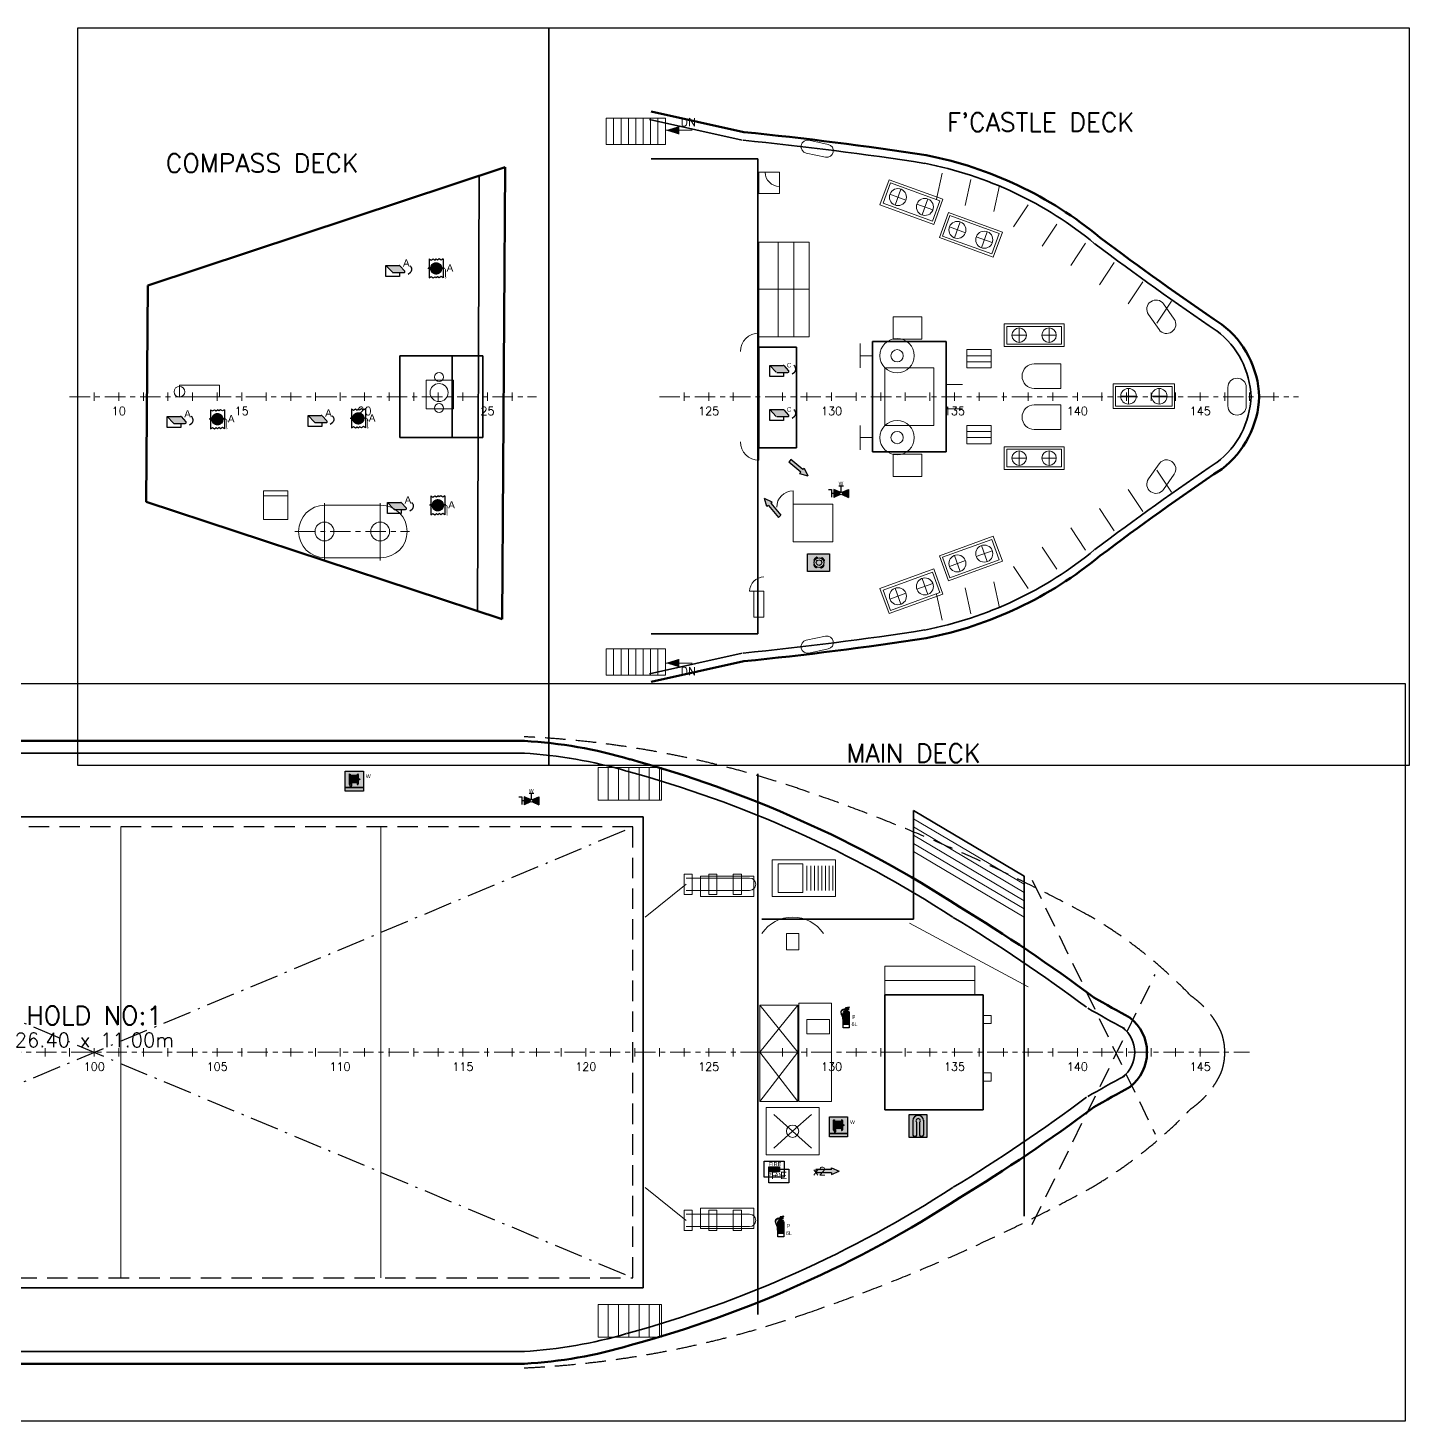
# Model space of a CAD drawing. Header units: millimetres. Extents: x -5000 to 92500, y -73000 to 27580.
# Drawn here: x 58380 to 92100, y -36000 to -2000 of the extents above; entities that cross this region are included whole.
import ezdxf
from ezdxf.enums import TextEntityAlignment as Align

# ---------------------------------------------------------------- set-up
doc = ezdxf.new("R2010")
doc.units = ezdxf.units.MM
for name, pattern in [('CENTER_S', [860, 500, -120, 120, -120]), ('DASHDOT_S', [1150, 700, -200, 50, -200]), ('DASHED_S', [750, 500, -250])]:
    doc.linetypes.add(name, pattern=pattern)
for name, color, linetype, lineweight in [('CENTER', 1, 'CENTER_S', 18), ('DASHDOT', 8, 'DASHDOT_S', 25), ('DASHED', 8, 'DASHED_S', 25), ('DETAIL', 9, 'Continuous', 13), ('DOOR', 4, 'Continuous', 18), ('FRAMES', 7, 'Continuous', 18), ('HULL', 7, 'Continuous', 50), ('STAIR', 6, 'Continuous', 18), ('STRUCT', 7, 'Continuous', 35), ('SYM-FF', 1, 'Continuous', 18), ('SYM-LSA', 3, 'Continuous', 18), ('TEXT', 7, 'Continuous', 18)]:
    doc.layers.add(name, color=color, linetype=linetype, lineweight=lineweight)
for name, color, linetype in [('dotted', 140, 'Continuous'), ('FIRE LINE', 1, 'Continuous'), ('HATCH', 1, 'Continuous'), ('INER2', 151, 'Continuous'), ('out line', 230, 'Continuous'), ('SYMBOL', 31, 'Continuous'), ('VENT', 210, 'Continuous')]:
    doc.layers.add(name, color=color, linetype=linetype)
doc.styles.add('ARIAL', font='arial.ttf')
doc.styles.add('ROMANS', font='romans.shx')
picture_1 = doc.add_image_def('image4.png', size_in_pixel=(575, 900))
picture_2 = doc.add_image_def('image5.png', size_in_pixel=(1050, 900))
picture_3 = doc.add_image_def('image6.png', size_in_pixel=(4825, 900))

# ---------------------------------------------------------------- blocks, each defined once
blk = doc.blocks.new('AV')
at = {"layer": 'HATCH'}
blk.add_hatch(color=5, dxfattribs=at).paths.add_polyline_path([(6018.552, -5952.493, 0.205997), (6018.524, -5952.481), (6017.989, -5952.481), (6018.249, -5952.755, 0.205997), (6018.277, -5952.768), (6018.722, -5952.768, 0.657476), (6018.75, -5952.702)])
at = {"layer": 'dotted', "color": 6}
for p, q in [((6017.996, -5952.48), (6018.255, -5952.754)), ((6017.996, -5952.48), (6018.53, -5952.48)), ((6017.996, -5952.929), (6017.996, -5952.48)), ((6018.283, -5952.767), (6018.728, -5952.767)), ((6018.547, -5952.767), (6018.547, -5952.929)), ((6018.559, -5952.492), (6018.756, -5952.701)), ((6018.896, -5952.827), (6018.993, -5952.753)), ((6018.547, -5952.929), (6017.996, -5952.929))]:
    blk.add_line(p, q, dxfattribs=at)
blk.add_lwpolyline([(6018.896, -5952.827), (6018.993, -5952.753)], dxfattribs=at)
for centre, radius, start, end in [((6018.283, -5952.728), 0.0387, 223.4403, 270), ((6018.53, -5952.519), 0.0387, 43.4403, 90), ((6018.728, -5952.728), 0.0387, 270, 43.4403), ((6018.884, -5952.63), 0.164, 311.7236, 57.1221)]:
    blk.add_arc(centre, radius, start, end, dxfattribs=at)
at = {"layer": 'dotted', "color": 6, "style": 'ARIAL'}
blk.add_text('A', height=0.294, dxfattribs=at).set_placement((6018.684, -5952.525))
blk = doc.blocks.new('FPR-ACC.SPACES VENTILATION FIRE DUMPING_FLAP')
at = {"layer": 'INER2'}
h = blk.add_hatch(color=5, dxfattribs=at)
h.paths.add_polyline_path([(0.537, 0.148, 0.395683), (0.389, 0.009), (0.537, 0.009)])
h.paths.add_polyline_path([(0.684, 0.009, 0.395683), (0.537, 0.148), (0.537, 0.009)])
h.paths.add_polyline_path([(0.537, -0.009), (0.537, -0.148, 0.395683), (0.684, -0.009)])
h.paths.add_polyline_path([(0.537, -0.009), (0.389, -0.009, 0.395683), (0.537, -0.148)])
at = {"layer": 'SYMBOL'}
h = blk.add_hatch(color=256, dxfattribs=at)
h.paths.add_polyline_path([(0.537, 0.009), (0.389, 0.009, 0.015921), (0.389, 0), (0.537, 0)])
h.paths.add_polyline_path([(0.37, 0.009), (0.349, 0.009), (0.349, 0), (0.37, 0, -0.014121)])
h.paths.add_polyline_path([(0.349, 0.009), (0.32, 0.009), (0.32, 0), (0.349, 0)])
h.paths.add_polyline_path([(0.684, 0.009), (0.537, 0.009), (0.537, 0), (0.684, 0, 0.015921)])
h.paths.add_polyline_path([(0.724, 0.009), (0.703, 0.009, -0.014121), (0.703, 0), (0.724, 0)])
h.paths.add_polyline_path([(0.749, 0.009), (0.724, 0.009), (0.724, 0), (0.749, 0)])
h = blk.add_hatch(color=256, dxfattribs=at)
h.paths.add_polyline_path([(0.537, 0.166), (0.537, 0.148, -0.414214), (0.684, 0), (0.703, 0, 0.414214)])
h.paths.add_polyline_path([(0.537, 0.148), (0.537, 0.166, 0.414214), (0.37, 0), (0.389, 0, -0.414214)])
h.paths.add_polyline_path([(0.389, 0), (0.37, 0, 0.414214), (0.537, -0.166), (0.537, -0.148, -0.414214)])
h.paths.add_polyline_path([(0.703, 0), (0.684, 0, -0.414214), (0.537, -0.148), (0.537, -0.166, 0.414214)])
h = blk.add_hatch(color=256, dxfattribs=at)
h.paths.add_polyline_path([(0.778, 0), (0.749, 0), (0.749, -0.009, -0.414214), (0.78, -0.041), (0.799, -0.041, 0.24158)])
h.paths.add_polyline_path([(0.749, 0.009), (0.749, 0), (0.778, 0, 0.156931)])
h = blk.add_hatch(color=256, dxfattribs=at)
h.paths.add_polyline_path([(0.349, 0), (0.32, 0), (0.32, -0.009), (0.349, -0.009)])
h.paths.add_polyline_path([(0.37, 0), (0.349, 0), (0.349, -0.009), (0.37, -0.009, -0.014121)])
blk.add_hatch(color=256, dxfattribs=at).paths.add_polyline_path([(0.537, 0), (0.389, 0, 0.015921), (0.389, -0.009), (0.537, -0.009)])
h = blk.add_hatch(color=256, dxfattribs=at)
h.paths.add_polyline_path([(0.684, 0), (0.537, 0), (0.537, -0.009), (0.684, -0.009, 0.015921)])
h.paths.add_polyline_path([(0.724, 0), (0.703, 0, -0.014121), (0.703, -0.009), (0.724, -0.009)])
h.paths.add_polyline_path([(0.749, 0), (0.724, 0), (0.724, -0.009), (0.749, -0.009)])
h = blk.add_hatch(color=256, dxfattribs=at)
h.paths.add_polyline_path([(0.769, -0.25, 1), (0.81, -0.25, 1)])
h.paths.add_polyline_path([(0.801, -0.25, -1), (0.777, -0.25, -1)])
at = {"layer": 'dotted', "color": 6}
for p, q in [((0.323, 0.009), (0.323, -0.009)), ((0.751, 0.009), (0.323, 0.009)), ((0.351, 0.255), (0.351, -0.255)), ((0.351, 0.255), (0.406, 0.222)), ((0.406, 0.222), (0.46, 0.255)), ((0.46, 0.255), (0.507, 0.224)), ((0.507, 0.224), (0.539, 0.255)), ((0.572, 0.224), (0.539, 0.255)), ((0.619, 0.255), (0.572, 0.224)), ((0.673, 0.222), (0.619, 0.255)), ((0.727, 0.255), (0.673, 0.222)), ((0.727, 0.255), (0.727, -0.255)), ((0.351, -0.255), (0.406, -0.222)), ((0.406, -0.222), (0.46, -0.255)), ((0.46, -0.255), (0.507, -0.224)), ((0.507, -0.224), (0.539, -0.255)), ((0.572, -0.224), (0.539, -0.255)), ((0.619, -0.255), (0.572, -0.224)), ((0.673, -0.222), (0.619, -0.255)), ((0.727, -0.255), (0.673, -0.222))]:
    blk.add_line(p, q, dxfattribs=at)
blk.add_circle((0.539, 0), 0.148, dxfattribs=at)
at = {"layer": 'SYMBOL'}
blk.add_line((0.78, -0.046), (0.799, -0.046), dxfattribs=at)
at = {"layer": 'SYMBOL', "const_width": 0.0188}
blk.add_lwpolyline([(0.789, -0.041), (0.789, -0.23)], dxfattribs=at)
at = {"layer": 'INER2', "color": 6, "xscale": 0.66362073343725, "yscale": 0.66362073343725}
blk.add_blockref('AV', (-3994.481, 3950.266), dxfattribs=at)
at = {"layer": 'dotted', "color": 6, "style": 'ARIAL'}
blk.add_text('A', height=0.195, dxfattribs=at).set_placement((0.818, -0.086))
blk = doc.blocks.new('LBOO')
at = {"layer": 'INER2'}
h = blk.add_hatch(color=80, dxfattribs=at)
h.paths.add_polyline_path([(-2246.855, -998.691), (-2246.855, -997.659), (-2248.152, -997.659), (-2248.152, -998.691)])
h.paths.add_polyline_path([(-2247.78, -998.317, -0.284827), (-2247.777, -998.287), (-2247.743, -998.245, -0.062965), (-2247.752, -998.175, -0.101775), (-2247.729, -998.063), (-2247.756, -998.017, -0.284827), (-2247.755, -997.986, -0.140554), (-2247.612, -997.864, -0.284827), (-2247.582, -997.868), (-2247.54, -997.902, -0.165802), (-2247.358, -997.916), (-2247.312, -997.888, -0.284827), (-2247.281, -997.889, -0.140554), (-2247.159, -998.032, -0.284827), (-2247.163, -998.063), (-2247.197, -998.104, -0.062965), (-2247.188, -998.175, -0.101775), (-2247.211, -998.286), (-2247.184, -998.332, -0.284827), (-2247.184, -998.363, -0.140554), (-2247.328, -998.485, -0.284827), (-2247.358, -998.482), (-2247.399, -998.448, -0.165802), (-2247.581, -998.434), (-2247.627, -998.461, -0.284827), (-2247.658, -998.46, -0.140554)])
h.paths.add_polyline_path([(-2247.635, -998.175, -1), (-2247.304, -998.175, -1)])
at = {"layer": 'dotted', "color": 6}
for p, q in [((-2247.729, -998.063), (-2247.756, -998.017)), ((-2247.54, -997.902), (-2247.582, -997.868)), ((-2247.358, -997.916), (-2247.312, -997.888)), ((-2247.197, -998.104), (-2247.163, -998.063)), ((-2247.743, -998.245), (-2247.777, -998.287)), ((-2247.581, -998.434), (-2247.627, -998.461)), ((-2247.399, -998.448), (-2247.358, -998.482)), ((-2247.211, -998.286), (-2247.184, -998.332))]:
    blk.add_line(p, q, dxfattribs=at)
blk.add_lwpolyline([(-2248.152, -997.659), (-2246.855, -997.659), (-2246.855, -998.691), (-2248.152, -998.691)], close=True, dxfattribs=at)
for radius in [0.282, 0.165]:
    blk.add_circle((-2247.47, -998.175), radius, dxfattribs=at)
for centre, radius, start, end in [((-2247.731, -998.002), 0.0289, 146.58465, 210.17814), ((-2247.47, -998.175), 0.342, 114.5816, 146.58465), ((-2247.6, -997.89), 0.0289, 50.98811, 114.5816), ((-2247.297, -997.913), 0.0289, 56.58465, 120.17814), ((-2247.47, -998.175), 0.342, 24.5816, 56.58465), ((-2247.185, -998.044), 0.0289, 320.98811, 24.5816), ((-2247.754, -998.305), 0.0289, 140.98811, 204.5816), ((-2247.47, -998.175), 0.342, 204.5816, 236.58465), ((-2247.642, -998.436), 0.0289, 236.58465, 300.17814), ((-2247.34, -998.459), 0.0289, 230.98811, 294.5816), ((-2247.47, -998.175), 0.342, 294.5816, 326.58465), ((-2247.209, -998.347), 0.0289, 326.58465, 30.17814)]:
    blk.add_arc(centre, radius, start, end, dxfattribs=at)
blk = doc.blocks.new('FPR-LIFE BUOYS')
at = {"layer": 'dotted', "color": 1, "xscale": 0.45989954711139, "yscale": 0.45989954711139}
blk.add_blockref('LBOO', (1033.626, 459.06), dxfattribs=at)
blk = doc.blocks.new('hyd')
at = {"layer": 'FIRE LINE'}
for color, points in [(1, [(1942.494, -4114.805), (1942.122, -4114.633), (1942.122, -4115.111), (1942.494, -4114.939, -0.219445), (1942.463, -4114.872, -0.219445)]), (80, [(1942.608, -4114.805, -0.219445), (1942.639, -4114.872, -0.219445), (1942.608, -4114.939), (1942.981, -4115.111), (1942.981, -4114.633)])]:
    blk.add_hatch(color=color, dxfattribs=at).paths.add_polyline_path(points)
at = {"layer": 'dotted', "color": 6}
for p, q in [((1941.816, -4114.646), (1941.99, -4114.646)), ((1941.99, -4114.646), (1941.99, -4115.098)), ((1942.109, -4114.872), (1941.99, -4114.872)), ((1942.122, -4114.633), (1942.122, -4115.111)), ((1942.495, -4114.805), (1942.122, -4114.633)), ((1942.495, -4114.939), (1942.122, -4115.111)), ((1942.418, -4114.43), (1942.686, -4114.43)), ((1942.552, -4114.784), (1942.552, -4114.43)), ((1942.609, -4114.805), (1942.981, -4114.633)), ((1942.609, -4114.939), (1942.981, -4115.111)), ((1942.981, -4114.633), (1942.981, -4115.111))]:
    blk.add_line(p, q, dxfattribs=at)
blk.add_circle((1942.552, -4114.872), 0.088, dxfattribs=at)
at = {"layer": 'dotted', "color": 6, "style": 'ARIAL'}
blk.add_text('W', height=0.212, dxfattribs=at).set_placement((1942.4, -4114.388))
blk = doc.blocks.new('FPR-WATER FIRE HYDRANT')
at = {"layer": 'VENT', "color": 2, "xscale": 0.45989954711139, "yscale": 0.45989954711139}
blk.add_blockref('hyd', (-893.308, 1892.371), dxfattribs=at)
blk = doc.blocks.new('duc')
at = {"layer": 'HATCH'}
blk.add_hatch(color=2, dxfattribs=at).paths.add_polyline_path([(-2247.242, -951.283, 0.205997), (-2247.283, -951.265), (-2248.055, -951.265), (-2247.68, -951.661, 0.205997), (-2247.64, -951.678), (-2246.998, -951.678, 0.657476), (-2246.957, -951.584)])
at = {"layer": 'dotted', "color": 6}
for p, q in [((-2248.054, -951.263), (-2247.68, -951.659)), ((-2248.054, -951.263), (-2247.282, -951.263)), ((-2248.054, -951.911), (-2248.054, -951.263)), ((-2247.639, -951.677), (-2246.997, -951.677)), ((-2247.258, -951.677), (-2247.258, -951.911)), ((-2247.242, -951.281), (-2246.957, -951.583)), ((-2246.754, -951.764), (-2246.615, -951.657)), ((-2247.258, -951.911), (-2248.054, -951.911))]:
    blk.add_line(p, q, dxfattribs=at)
blk.add_lwpolyline([(-2246.754, -951.764), (-2246.615, -951.657)], dxfattribs=at)
for centre, radius, start, end in [((-2247.282, -951.319), 0.0558, 43.44032, 90), ((-2246.997, -951.621), 0.0558, 270, 43.44032), ((-2246.772, -951.48), 0.237, 311.72362, 57.12213)]:
    blk.add_arc(centre, radius, start, end, dxfattribs=at)
at = {"layer": 'dotted', "color": 6, "style": 'ARIAL'}
blk.add_text('C', height=0.264, dxfattribs=at).set_placement((-2247.06, -951.386))
blk = doc.blocks.new('FPR-CARGO SPACES VENTILATION FIRE DUMPING')
at = {"layer": 'dotted', "color": 6, "xscale": 0.45989954711139, "yscale": 0.45989954711139}
blk.add_blockref('duc', (1033.53, 437.634), dxfattribs=at)
blk = doc.blocks.new('arro')
at = {"layer": 'INER2'}
blk.add_hatch(color=80, dxfattribs=at).paths.add_polyline_path([(1721.956, -4085.057), (1721.956, -4085.164), (1721.044, -4085.164), (1721.043, -4085.359), (1721.956, -4085.359), (1721.956, -4085.465), (1722.413, -4085.261)])
at = {"layer": 'dotted', "color": 6}
for p, q in [((1721.957, -4085.164), (1721.044, -4085.164)), ((1721.044, -4085.164), (1721.044, -4085.359)), ((1721.957, -4085.359), (1721.044, -4085.359)), ((1721.957, -4085.164), (1721.957, -4085.057)), ((1721.957, -4085.057), (1722.413, -4085.261)), ((1721.957, -4085.465), (1722.413, -4085.261)), ((1721.957, -4085.359), (1721.957, -4085.465))]:
    blk.add_line(p, q, dxfattribs=at)
blk = doc.blocks.new('FPR-PRIMARY MEANS OF ESCAPE')
at = {"layer": 'VENT', "color": 1, "xscale": 0.45989954711139, "yscale": 0.45989954711139}
blk.add_blockref('arro', (-791.822, 1878.81), dxfattribs=at)
blk = doc.blocks.new('POW 6KG')
at = {"layer": 'SYMBOL'}
h = blk.add_hatch(color=1, dxfattribs=at)
edge = h.paths.add_edge_path()
edge.add_line((-2247.284, -963.924), (-2247.634, -963.924))
edge.add_line((-2247.634, -963.924), (-2247.634, -964.082))
edge.add_arc((-2248.466, -964.172), 0.837, 353.77345, 366.22655, ccw=False)
edge.add_line((-2247.634, -964.263), (-2247.634, -964.482))
edge.add_line((-2247.634, -964.482), (-2247.284, -964.482))
edge.add_line((-2247.284, -964.482), (-2247.284, -963.924))
h.paths.add_polyline_path([(-2247.284, -964.696), (-2247.634, -964.696)])
edge = h.paths.add_edge_path()
edge.add_arc((-2247.459, -963.864), 0.175, 90, 172.15004)
edge.add_line((-2247.632, -963.84), (-2247.285, -963.84))
edge.add_arc((-2247.459, -963.864), 0.175, 7.84996, 90)
h = blk.add_hatch(color=256, dxfattribs=at)
edge = h.paths.add_edge_path()
edge.add_line((-2247.42, -963.619), (-2247.303, -963.631))
edge.add_line((-2247.303, -963.631), (-2247.303, -963.619))
edge.add_line((-2247.303, -963.619), (-2247.42, -963.597))
edge.add_line((-2247.42, -963.597), (-2247.42, -963.559))
edge.add_line((-2247.42, -963.559), (-2247.279, -963.514))
edge.add_line((-2247.279, -963.514), (-2247.29, -963.483))
edge.add_line((-2247.29, -963.483), (-2247.501, -963.528))
edge.add_line((-2247.501, -963.528), (-2247.501, -963.615))
at = {"layer": 'dotted', "color": 6}
blk.add_lwpolyline([(-2247.285, -964.695), (-2247.636, -964.695), (-2247.636, -963.863, -0.414214), (-2247.46, -963.688), (-2247.46, -963.688, -0.414214), (-2247.285, -963.863)], format="xyb", close=True, dxfattribs=at)
for points in [[(-2247.285, -963.924), (-2247.636, -963.924)], [(-2247.634, -963.839), (-2247.287, -963.839)], [(-2247.29, -963.483), (-2247.501, -963.528)], [(-2247.501, -963.526), (-2247.501, -963.613)], [(-2247.501, -963.639), (-2247.501, -963.693)], [(-2247.42, -963.559), (-2247.279, -963.513)], [(-2247.42, -963.595), (-2247.42, -963.557)], [(-2247.303, -963.617), (-2247.42, -963.595)], [(-2247.42, -963.617), (-2247.303, -963.629)], [(-2247.42, -963.693), (-2247.42, -963.617)], [(-2247.303, -963.629), (-2247.303, -963.617)], [(-2247.279, -963.513), (-2247.29, -963.483)], [(-2247.67, -964.302), (-2247.643, -964.302)], [(-2247.636, -964.482), (-2247.285, -964.482)]]:
    blk.add_lwpolyline(points, dxfattribs=at)
blk.add_lwpolyline([(-2247.501, -963.693, -0.106872), (-2247.42, -963.693)], format="xyb", dxfattribs=at)
for points, knots in [([(-2247.501, -963.613), (-2247.514, -963.612), (-2247.527, -963.611), (-2247.568, -963.609), (-2247.595, -963.609), (-2247.649, -963.617), (-2247.676, -963.625), (-2247.712, -963.647), (-2247.724, -963.658), (-2247.745, -963.681), (-2247.753, -963.694), (-2247.769, -963.724), (-2247.776, -963.742), (-2247.782, -963.778), (-2247.783, -963.796), (-2247.777, -963.847), (-2247.767, -963.878), (-2247.746, -963.928), (-2247.736, -963.948), (-2247.719, -963.986), (-2247.71, -964.004), (-2247.696, -964.041), (-2247.689, -964.06), (-2247.68, -964.099), (-2247.677, -964.119), (-2247.67, -964.181), (-2247.669, -964.224), (-2247.67, -964.279), (-2247.67, -964.29), (-2247.67, -964.302)], [0.027104, 0.027104, 0.027104, 0.027104, 0.680846, 0.680846, 2.042538, 2.042538, 3.40423, 3.40423, 4.126415, 4.126415, 4.848601, 4.848601, 5.718136, 5.718136, 6.587672, 6.587672, 8.218711, 8.218711, 9.364028, 9.364028, 10.509345, 10.509345, 11.716642, 11.716642, 12.923939, 12.923939, 15.338534, 15.338534, 15.957922, 15.957922, 15.957922, 15.957922]), ([(-2247.643, -964.302), (-2247.642, -964.217), (-2247.64, -964.092), (-2247.717, -963.926), (-2247.781, -963.79), (-2247.688, -963.628), (-2247.575, -963.635), (-2247.501, -963.639)], [0, 0, 0, 0, 297.944458, 438.105277, 661.865253, 788.691466, 1028.865984, 1028.865984, 1028.865984, 1028.865984])]:
    blk.add_open_spline(points, degree=3, knots=knots, dxfattribs=at)
at = {"layer": 'dotted', "color": 6, "style": 'ARIAL'}
for s, height, p in [('6L', 0.2257, (-2247.155, -964.591)), ('p', 0.226, (-2247.106, -964.11))]:
    blk.add_text(s, height=height, dxfattribs=at).set_placement(p)
blk = doc.blocks.new('FPR-FIRE EXTINGUISHER (POWDER)')
at = {"layer": 'dotted', "color": 51, "xscale": 0.45989954711139, "yscale": 0.45989954711139}
blk.add_blockref('POW 6KG', (1033.573, 443.384), dxfattribs=at)
blk = doc.blocks.new('LJ')
at = {"layer": 'dotted'}
blk.add_hatch(color=51, dxfattribs=at).paths.add_polyline_path([(-2247.773, -989.98), (-2247.773, -990.848, 0.557077), (-2247.527, -990.848), (-2247.527, -990.115, -3.322169), (-2247.384, -990.115), (-2247.384, -990.848, 0.557077), (-2247.137, -990.848), (-2247.137, -989.98, 0.92057)])
at = {"layer": 'out line'}
h = blk.add_hatch(color=80, dxfattribs=at)
h.paths.add_polyline_path([(-2248.007, -990.966), (-2246.926, -990.966), (-2246.926, -989.667), (-2248.007, -989.667)])
h.paths.add_polyline_path([(-2247.137, -989.98), (-2247.137, -990.848, -0.557077), (-2247.384, -990.848), (-2247.384, -990.115, 3.322169), (-2247.527, -990.115), (-2247.527, -990.848, -0.557077), (-2247.773, -990.848), (-2247.773, -989.98, -0.92057)])
at = {"layer": 'dotted', "color": 6}
for p, q in [((-2246.925, -989.666), (-2248.005, -989.666)), ((-2248.005, -989.666), (-2248.005, -990.965)), ((-2247.771, -989.979), (-2247.771, -990.847)), ((-2247.135, -989.979), (-2247.135, -990.847)), ((-2246.925, -990.965), (-2246.925, -989.666)), ((-2247.525, -990.847), (-2247.525, -990.114)), ((-2247.382, -990.114), (-2247.382, -990.847)), ((-2248.005, -990.965), (-2246.925, -990.965))]:
    blk.add_line(p, q, dxfattribs=at)
for centre, radius, start, end in [((-2247.453, -990.006), 0.319, 4.7365, 175.2635), ((-2247.453, -990.006), 0.13, 303.50445, 236.49555), ((-2247.648, -990.77), 0.145, 211.75767, 328.24233), ((-2247.259, -990.77), 0.145, 211.75767, 328.24233)]:
    blk.add_arc(centre, radius, start, end, dxfattribs=at)
blk = doc.blocks.new('FPR-LIFE JAKET')
at = {"layer": 'dotted', "color": 51, "xscale": 0.45989954711139, "yscale": 0.45989954711139}
blk.add_blockref('LJ', (1033.608, 455.446), dxfattribs=at)
blk = doc.blocks.new('box')
at = {"layer": 'VENT'}
h = blk.add_hatch(color=1, dxfattribs=at)
h.paths.add_polyline_path([(1943.159, -4115.599), (1942.093, -4115.599), (1942.093, -4116.565), (1943.159, -4116.565)])
h.paths.add_polyline_path([(1942.861, -4116.356, -0.360452), (1942.827, -4116.391), (1942.793, -4116.391), (1942.793, -4115.771), (1942.827, -4115.771, -0.374684), (1942.861, -4115.807), (1942.861, -4116.082), (1942.873, -4116.082, -1), (1942.944, -4116.082, -1), (1942.873, -4116.082), (1942.861, -4116.082)])
h.paths.add_polyline_path([(1942.732, -4116.266), (1942.732, -4115.863, -0.405451), (1942.787, -4115.863), (1942.787, -4116.266, -0.405451)])
h.paths.add_polyline_path([(1942.89, -4116.082, -1), (1942.927, -4116.082, -1)])
h.paths.add_polyline_path([(1942.725, -4116.266, -0.357785), (1942.664, -4116.266), (1942.664, -4115.863, -0.357785), (1942.725, -4115.863)])
h.paths.add_polyline_path([(1942.657, -4116.266, -0.357785), (1942.596, -4116.266), (1942.596, -4115.863, -0.357785), (1942.657, -4115.863)])
h.paths.add_polyline_path([(1942.589, -4116.266, -0.357785), (1942.528, -4116.266), (1942.528, -4115.863, -0.357785), (1942.589, -4115.863)])
h.paths.add_polyline_path([(1942.522, -4116.266, -0.357785), (1942.46, -4116.266), (1942.46, -4115.863, -0.357785), (1942.522, -4115.863)])
h.paths.add_polyline_path([(1942.454, -4116.465), (1942.392, -4116.465), (1942.392, -4115.863, -0.357785), (1942.454, -4115.863)])
h.paths.add_polyline_path([(1942.457, -4116.471), (1942.438, -4116.514), (1942.407, -4116.514), (1942.389, -4116.471)])
h.paths.add_polyline_path([(1942.386, -4116.391), (1942.352, -4116.391, -0.376553), (1942.318, -4116.354), (1942.318, -4115.807, -0.376553), (1942.352, -4115.771), (1942.386, -4115.771)])
blk.add_hatch(color=3, dxfattribs=at).paths.add_polyline_path([(1943.159, -4116.565), (1942.093, -4116.565), (1942.093, -4116.767), (1943.159, -4116.767)])
at = {"layer": 'dotted', "color": 6}
for p, q in [((1942.318, -4115.807), (1942.318, -4116.354)), ((1942.352, -4115.771), (1942.386, -4115.771)), ((1942.386, -4115.771), (1942.386, -4116.391)), ((1942.393, -4116.465), (1942.393, -4115.863)), ((1942.454, -4115.863), (1942.454, -4116.465)), ((1942.461, -4116.266), (1942.461, -4115.863)), ((1942.522, -4115.863), (1942.522, -4116.266)), ((1942.529, -4116.266), (1942.529, -4115.863)), ((1942.59, -4115.863), (1942.59, -4116.266)), ((1942.596, -4116.266), (1942.596, -4115.863)), ((1942.658, -4115.863), (1942.658, -4116.266)), ((1942.664, -4116.266), (1942.664, -4115.863)), ((1942.726, -4115.863), (1942.726, -4116.266)), ((1942.732, -4116.266), (1942.732, -4115.863)), ((1942.787, -4115.863), (1942.787, -4116.266)), ((1942.794, -4115.771), (1942.794, -4116.391)), ((1942.794, -4115.771), (1942.828, -4115.771)), ((1942.861, -4115.807), (1942.861, -4116.356)), ((1942.352, -4116.391), (1942.386, -4116.391)), ((1942.389, -4116.471), (1942.457, -4116.471)), ((1942.407, -4116.514), (1942.389, -4116.471)), ((1942.393, -4116.465), (1942.454, -4116.465)), ((1942.407, -4116.514), (1942.439, -4116.514)), ((1942.439, -4116.514), (1942.457, -4116.471)), ((1942.794, -4116.391), (1942.828, -4116.391)), ((1942.861, -4116.082), (1942.945, -4116.082)), ((1942.909, -4116.117), (1942.909, -4116.046))]:
    blk.add_line(p, q, dxfattribs=at)
for points in [[(1942.094, -4115.599), (1943.16, -4115.599), (1943.16, -4116.767), (1942.094, -4116.767)], [(1942.094, -4116.565), (1943.16, -4116.565), (1943.16, -4116.565), (1942.094, -4116.565)]]:
    blk.add_lwpolyline(points, close=True, dxfattribs=at)
for radius in [0.0356, 0.0187]:
    blk.add_circle((1942.909, -4116.082), radius, dxfattribs=at)
for centre, radius, start, end in [((1942.356, -4115.808), 0.0379, 95.97699, 178.51314), ((1942.423, -4115.901), 0.0483, 50.62715, 129.37285), ((1942.491, -4115.901), 0.0483, 50.62715, 129.37285), ((1942.559, -4115.901), 0.0483, 50.62715, 129.37285), ((1942.627, -4115.901), 0.0483, 50.62715, 129.37285), ((1942.695, -4115.901), 0.0483, 50.62715, 129.37285), ((1942.76, -4115.892), 0.0393, 45.84645, 134.15355), ((1942.824, -4115.808), 0.0379, 1.48686, 84.02301), ((1942.356, -4116.353), 0.0379, 181.48686, 264.02301), ((1942.491, -4116.228), 0.0483, 230.62715, 309.37285), ((1942.559, -4116.228), 0.0483, 230.62715, 309.37285), ((1942.627, -4116.228), 0.0483, 230.62715, 309.37285), ((1942.695, -4116.228), 0.0483, 230.62715, 309.37285), ((1942.76, -4116.238), 0.0393, 225.84645, 314.15355), ((1942.824, -4116.353), 0.0379, 275.97699, 358.51314)]:
    blk.add_arc(centre, radius, start, end, dxfattribs=at)
at = {"layer": 'dotted', "color": 6, "style": 'ARIAL'}
blk.add_text('W', height=0.212, dxfattribs=at).set_placement((1943.305, -4116.011))
blk = doc.blocks.new('FPR-FIRE BOX HOSE WITH NOZZLES')
at = {"layer": 'VENT', "color": 2, "xscale": 0.45989954711139, "yscale": 0.45989954711139}
blk.add_blockref('box', (-893.447, 1893.031), dxfattribs=at)
blk = doc.blocks.new('fs')
at = {"layer": 'dotted', "color": 6}
for p, q in [((1941.965, -4109.374), (1943.141, -4109.374)), ((1941.965, -4110.175), (1941.965, -4109.374)), ((1943.141, -4109.374), (1943.141, -4110.175)), ((1943.141, -4110.175), (1941.965, -4110.175))]:
    blk.add_line(p, q, dxfattribs=at)
at = {"layer": 'HATCH', "style": 'ARIAL'}
blk.add_text('F E', height=0.4243, dxfattribs=at).set_placement((1942.115, -4109.948))
blk = doc.blocks.new("FPR-SAF. LOCKER WITH FIREMAN'S OUTFIT")
at = {"layer": 'VENT', "color": 2, "xscale": 0.45989954711139, "yscale": 0.45989954711139}
blk.add_blockref('fs', (-893.379, 1890.083), dxfattribs=at)
blk = doc.blocks.new('fie')
at = {"layer": 'HATCH'}
blk.add_hatch(color=256, dxfattribs=at).paths.add_polyline_path([(1942.954, -4111.097), (1942.335, -4111.097), (1942.335, -4111.379), (1942.954, -4111.379)])
at = {"layer": 'dotted', "color": 6}
for p, q in [((1942.061, -4110.762), (1943.229, -4110.762)), ((1942.061, -4111.696), (1942.061, -4110.762)), ((1943.229, -4110.762), (1943.229, -4111.696)), ((1943.229, -4111.696), (1942.061, -4111.696)), ((1942.336, -4111.097), (1942.955, -4111.097)), ((1942.336, -4111.379), (1942.336, -4111.097)), ((1942.955, -4111.379), (1942.336, -4111.379)), ((1942.955, -4111.097), (1942.955, -4111.379))]:
    blk.add_line(p, q, dxfattribs=at)
at = {"layer": 'dotted', "color": 6, "style": 'ARIAL'}
for s, p in [('FIRE', (1942.324, -4111.049)), ('PLAN', (1942.283, -4111.679))]:
    blk.add_text(s, height=0.2312, dxfattribs=at).set_placement(p)
blk = doc.blocks.new('FPR-FIRE PLAN LOCATION')
at = {"layer": 'VENT', "color": 2, "xscale": 0.45989954711139, "yscale": 0.45989954711139}
blk.add_blockref('fie', (-893.422, 1890.752), dxfattribs=at)

msp = doc.modelspace()

# ---------------------------------------------------------------- hatches: boundary and pattern name
at = {"layer": 'STAIR'}
h = msp.add_hatch(color=7, dxfattribs=at)
h.dxf.hatch_style = 1
h.paths.add_polyline_path([(73950, -4500), (74284, -4603), (74284, -4397)])
h = msp.add_hatch(color=7, dxfattribs=at)
h.dxf.hatch_style = 1
h.paths.add_polyline_path([(73950, -17500), (74284, -17603), (74284, -17397)])

# ---------------------------------------------------------------- linework, layer by layer
at = {"layer": 'CENTER'}
for p, q in [((59400, -11000), (70800, -11000)), ((73800, -11000), (89400, -11000)), ((64900, -14290), (67700, -14290)), ((-4200, -27000), (88200, -27000))]:
    msp.add_line(p, q, dxfattribs=at)
at = {"layer": 'DASHDOT'}
for p, q in [((46850, -32500), (73150, -21500)), ((46850, -21500), (73150, -32500))]:
    msp.add_line(p, q, dxfattribs=at)
at = {"layer": 'DASHED'}
for p, q in [((73150, -21500), (46850, -21500)), ((73150, -32500), (73150, -21500)), ((82900, -22800), (85900, -29000)), ((82900, -31200), (85900, -25100)), ((46850, -32500), (73150, -32500))]:
    msp.add_line(p, q, dxfattribs=at)
for centre, radius, start, end in [((69416, -43395), 24119, 70.7776, 87.4245), ((62599, -63610), 45452, 61.4587, 71.0534), ((78494, -33580), 11484, 43.8605, 59.5379), ((85545, -27398), 2159, 24.3763, 55.314), ((86174, -27000), 1426, 0, 20.22), ((86174, -27000), 1426, 339.78, 360), ((85545, -26602), 2159, 304.686, 335.6237), ((78494, -20420), 11484, 300.4621, 316.1395), ((62599, 9610), 45452, 288.9466, 298.5413), ((69416, -10605), 24119, 272.5755, 289.2224)]:
    msp.add_arc(centre, radius, start, end, dxfattribs=at)
at = {"layer": 'DETAIL'}
for p, q in [((77449, -4744), (77918, -4843)), ((77382, -5057), (77851, -5156)), ((76730, -5520), (76225, -5520)), ((76225, -5520), (76225, -6040)), ((76730, -5520), (76380, -5520)), ((76730, -6040), (76730, -5520)), ((79403, -5705), (79181, -6316)), ((80719, -6184), (79403, -5705)), ((80700, -5545), (80562, -6180)), ((81400, -5697), (81262, -6333)), ((76225, -6040), (76730, -6040)), ((79439, -5782), (79258, -6280)), ((79426, -6059), (79817, -6201)), ((80642, -6220), (79439, -5782)), ((79550, -6326), (79692, -5935)), ((82100, -5850), (81962, -6485)), ((79181, -6316), (80497, -6795)), ((79258, -6280), (80461, -6718)), ((80083, -6299), (80474, -6441)), ((80208, -6565), (80350, -6174)), ((80461, -6718), (80642, -6220)), ((80497, -6795), (80719, -6184)), ((82800, -6319), (82438, -6859)), ((80853, -6505), (80631, -7116)), ((80889, -6582), (80708, -7080)), ((82169, -6984), (80853, -6505)), ((82092, -7020), (80889, -6582)), ((81000, -7126), (81142, -6735)), ((83500, -6789), (83138, -7329)), ((80631, -7116), (81947, -7595)), ((80708, -7080), (81911, -7518)), ((80876, -6859), (81267, -7001)), ((81533, -7099), (81924, -7241)), ((81658, -7365), (81800, -6974)), ((81911, -7518), (82092, -7020)), ((81947, -7595), (82169, -6984)), ((77450, -7230), (76225, -7230)), ((76225, -7230), (76225, -9540)), ((76700, -9540), (76700, -7230)), ((77080, -9540), (77080, -7230)), ((77450, -9540), (77450, -7230)), ((84200, -7258), (83838, -7798)), ((84900, -7727), (84538, -8267)), ((76225, -8375), (77450, -8375)), ((85600, -8197), (85238, -8736)), ((86300, -8666), (85938, -9206)), ((86105, -8737), (86363, -9105)), ((80200, -9050), (79500, -9050)), ((79500, -9050), (79500, -9600)), ((80200, -9600), (80200, -9050)), ((85737, -8995), (85995, -9363)), ((83675, -9225), (82215, -9225)), ((82215, -9225), (82215, -9775)), ((83615, -9285), (82275, -9285)), ((82275, -9285), (82275, -9715)), ((82404, -9500), (82756, -9500)), ((82580, -9676), (82580, -9324)), ((83134, -9500), (83486, -9500)), ((83310, -9676), (83310, -9324)), ((83615, -9715), (83615, -9285)), ((83675, -9775), (83675, -9225)), ((76225, -9540), (77450, -9540)), ((78700, -10300), (78700, -9700)), ((79500, -9600), (80200, -9600)), ((81900, -9850), (81300, -9850)), ((81300, -9850), (81300, -10300)), ((81900, -10300), (81900, -9850)), ((82215, -9775), (83675, -9775)), ((82275, -9715), (83615, -9715)), ((78700, -10000), (79000, -10000)), ((81300, -10000), (81900, -10000)), ((81300, -10150), (81900, -10150)), ((82950, -10200), (83600, -10200)), ((83600, -10800), (83600, -10200)), ((80500, -10300), (79300, -10300)), ((79300, -10300), (79300, -11700)), ((80500, -11700), (80500, -10300)), ((81300, -10300), (81900, -10300)), ((63060, -10720), (62080, -10720)), ((62080, -10720), (62080, -11000)), ((63060, -11000), (63060, -10720)), ((68770, -10600), (68100, -10600)), ((68100, -10600), (68100, -11300)), ((68770, -11300), (68770, -10600)), ((80800, -10700), (81200, -10700)), ((82950, -10800), (83600, -10800)), ((86375, -10690), (84875, -10690)), ((84875, -10690), (84875, -11290)), ((86315, -10750), (84935, -10750)), ((84935, -10750), (84935, -11230)), ((85250, -11182), (85250, -10798)), ((86000, -11182), (86000, -10798)), ((86315, -11230), (86315, -10750)), ((86375, -11290), (86375, -10690)), ((87675, -11225), (87675, -10775)), ((88125, -11225), (88125, -10775)), ((62080, -11000), (63060, -11000)), ((82950, -11200), (83600, -11200)), ((83600, -11200), (83600, -11800)), ((85058, -10990), (85442, -10990)), ((85808, -10990), (86192, -10990)), ((68100, -11300), (68770, -11300)), ((80800, -11300), (81200, -11300)), ((84875, -11290), (86375, -11290)), ((84935, -11230), (86315, -11230)), ((78700, -11700), (78700, -12300)), ((79300, -11700), (80500, -11700)), ((81300, -11700), (81900, -11700)), ((81300, -12150), (81300, -11700)), ((81300, -11850), (81900, -11850)), ((81900, -11700), (81900, -12150)), ((82950, -11800), (83600, -11800)), ((78700, -12000), (79000, -12000)), ((81300, -12000), (81900, -12000)), ((81900, -12150), (81300, -12150)), ((82215, -12225), (83675, -12225)), ((82215, -12775), (82215, -12225)), ((83675, -12225), (83675, -12775)), ((80200, -12400), (79500, -12400)), ((79500, -12400), (79500, -12950)), ((80200, -12950), (80200, -12400)), ((82275, -12285), (83615, -12285)), ((82275, -12715), (82275, -12285)), ((82404, -12500), (82756, -12500)), ((82580, -12324), (82580, -12676)), ((83134, -12500), (83486, -12500)), ((83310, -12324), (83310, -12676)), ((83615, -12285), (83615, -12715)), ((83675, -12775), (82215, -12775)), ((83615, -12715), (82275, -12715)), ((85737, -13005), (85995, -12637)), ((86300, -13334), (85938, -12794)), ((86105, -13263), (86363, -12895)), ((79500, -12950), (80200, -12950)), ((64730, -13300), (64130, -13300)), ((64130, -13300), (64130, -14000)), ((64130, -13420), (64730, -13420)), ((64730, -14000), (64730, -13300)), ((65620, -13600), (65620, -15000)), ((66980, -13600), (66980, -15000)), ((77060, -13700), (77060, -13300)), ((85600, -13803), (85238, -13264)), ((65630, -13650), (67000, -13650)), ((78030, -13620), (77060, -13620)), ((77060, -13620), (77060, -14540)), ((78030, -14540), (78030, -13620)), ((84900, -14273), (84538, -13733)), ((64130, -14000), (64730, -14000)), ((84200, -14742), (83838, -14202)), ((77060, -14540), (78030, -14540)), ((80631, -14884), (81947, -14405)), ((80708, -14920), (81911, -14482)), ((81911, -14482), (82092, -14980)), ((81947, -14405), (82169, -15016)), ((65630, -14930), (67000, -14930)), ((80853, -15495), (80631, -14884)), ((80889, -15418), (80708, -14920)), ((81000, -14874), (81142, -15265)), ((81533, -14901), (81924, -14759)), ((81658, -14635), (81800, -15026)), ((83500, -15211), (83138, -14671)), ((79181, -15684), (80497, -15205)), ((79258, -15720), (80461, -15282)), ((80461, -15282), (80642, -15780)), ((80497, -15205), (80719, -15816)), ((82169, -15016), (80853, -15495)), ((80876, -15141), (81267, -14999)), ((82092, -14980), (80889, -15418)), ((82800, -15681), (82438, -15141)), ((80083, -15701), (80474, -15559)), ((80208, -15435), (80350, -15826)), ((82100, -16150), (81962, -15515)), ((76350, -15750), (76000, -15750)), ((76350, -15750), (76100, -15750)), ((76100, -15750), (76100, -16380)), ((76350, -16380), (76350, -15750)), ((79403, -16295), (79181, -15684)), ((79439, -16218), (79258, -15720)), ((80719, -15816), (79403, -16295)), ((79426, -15941), (79817, -15799)), ((80642, -15780), (79439, -16218)), ((79550, -15674), (79692, -16065)), ((80700, -16455), (80562, -15820)), ((81400, -16303), (81262, -15667)), ((76100, -16380), (76350, -16380)), ((77382, -16943), (77851, -16844)), ((77449, -17256), (77918, -17157)), ((80000, -21100), (82700, -22700)), ((80000, -21300), (82700, -22900)), ((60650, -32500), (60650, -21500)), ((67000, -32500), (67000, -21500)), ((80000, -21500), (82700, -23100)), ((80000, -21700), (82700, -23300)), ((80000, -21900), (82700, -23500)), ((80000, -22100), (82700, -23700)), ((78100, -22300), (76550, -22300)), ((76550, -22300), (76550, -23200)), ((77300, -22400), (76700, -22400)), ((76700, -22400), (76700, -23100)), ((77300, -23100), (77300, -22400)), ((78100, -23200), (78100, -22300)), ((74600, -22650), (74400, -22650)), ((74400, -22650), (74400, -23150)), ((74450, -22750), (76000, -22750)), ((74600, -23150), (74600, -22650)), ((76100, -22700), (74800, -22700)), ((74800, -22700), (74800, -23200)), ((75200, -22650), (75000, -22650)), ((75000, -22650), (75000, -23150)), ((75200, -23150), (75200, -22650)), ((75800, -22650), (75600, -22650)), ((75600, -22650), (75600, -23150)), ((75800, -23150), (75800, -22650)), ((76100, -23200), (76100, -22700)), ((77400, -23050), (77400, -22450)), ((77490, -23050), (77490, -22450)), ((77580, -23050), (77580, -22450)), ((77670, -23050), (77670, -22450)), ((77760, -23050), (77760, -22450)), ((77850, -23050), (77850, -22450)), ((77940, -23050), (77940, -22450)), ((78030, -23050), (78030, -22450)), ((73450, -23700), (74450, -22900)), ((74450, -23050), (76000, -23050)), ((76700, -23100), (77300, -23100)), ((74400, -23150), (74600, -23150)), ((74800, -23200), (76100, -23200)), ((75000, -23150), (75200, -23150)), ((75600, -23150), (75800, -23150)), ((76550, -23200), (78100, -23200)), ((77200, -24100), (76900, -24100)), ((76900, -24100), (76900, -24500)), ((77200, -24500), (77200, -24100)), ((79900, -23850), (82800, -25400)), ((76900, -24500), (77200, -24500)), ((81500, -24900), (79300, -24900)), ((79300, -24900), (79300, -25250)), ((81500, -25250), (81500, -24900)), ((81500, -25250), (79300, -25250)), ((79300, -25250), (79300, -25600)), ((79300, -25250), (81500, -25250)), ((81500, -25600), (81500, -25250)), ((78000, -25800), (77200, -25800)), ((77200, -25800), (77200, -28200)), ((78000, -28200), (78000, -25800)), ((79300, -25600), (81500, -25600)), ((77180, -25850), (76250, -25850)), ((76250, -25850), (76250, -27000)), ((76250, -27000), (77180, -25850)), ((76250, -25850), (77180, -27000)), ((77180, -27000), (77180, -25850)), ((81900, -26100), (81700, -26100)), ((81700, -26100), (81700, -26300)), ((81900, -26300), (81900, -26100)), ((77950, -26200), (77400, -26200)), ((77400, -26200), (77400, -26550)), ((77950, -26550), (77950, -26200)), ((81700, -26300), (81900, -26300)), ((77400, -26550), (77950, -26550)), ((77180, -27000), (76250, -27000)), ((76250, -27000), (76250, -28200)), ((76250, -28200), (77180, -27000)), ((76250, -27000), (77180, -28200)), ((76250, -27000), (77180, -27000)), ((77180, -28200), (77180, -27000)), ((81900, -27500), (81700, -27500)), ((81700, -27500), (81700, -27700)), ((81900, -27700), (81900, -27500)), ((81700, -27700), (81900, -27700)), ((76250, -28200), (77180, -28200)), ((77200, -28200), (78000, -28200)), ((77700, -28350), (76400, -28350)), ((76400, -28350), (76400, -29500)), ((77050, -28925), (76590, -28515)), ((77050, -28925), (77510, -28515)), ((77700, -29500), (77700, -28350)), ((77050, -28925), (76590, -29335)), ((77050, -28925), (77510, -29335)), ((76400, -29500), (77700, -29500)), ((73450, -30300), (74450, -31100)), ((74600, -30850), (74400, -30850)), ((74400, -30850), (74400, -31350)), ((74600, -31350), (74600, -30850)), ((76100, -30800), (74800, -30800)), ((74800, -30800), (74800, -31300)), ((75200, -30850), (75000, -30850)), ((75000, -30850), (75000, -31350)), ((75200, -31350), (75200, -30850)), ((75800, -30850), (75600, -30850)), ((75600, -30850), (75600, -31350)), ((75800, -31350), (75800, -30850)), ((76100, -31300), (76100, -30800)), ((74450, -30950), (76000, -30950)), ((74450, -31250), (76000, -31250)), ((74400, -31350), (74600, -31350)), ((74800, -31300), (76100, -31300)), ((75000, -31350), (75200, -31350)), ((75600, -31350), (75800, -31350))]:
    msp.add_line(p, q, dxfattribs=at)
for centre, radius in [((79621, -6130), 208), ((80279, -6370), 208), ((81071, -6930), 208), ((81729, -7170), 208), ((82580, -9500), 176), ((83310, -9500), 176), ((79600, -10000), 420), ((79600, -10000), 150), ((68420, -10520), 110), ((62080, -10880), 130), ((68420, -10900), 220), ((85250, -10990), 192), ((86000, -10990), 192), ((68420, -11280), 110), ((79600, -12000), 420), ((79600, -12000), 150), ((82580, -12500), 176), ((83310, -12500), 176), ((65620, -14290), 230), ((66980, -14290), 230), ((81071, -15070), 208), ((81729, -14830), 208), ((80279, -15630), 208), ((79621, -15870), 208), ((77050, -28925), 150)]:
    msp.add_circle(centre, radius, dxfattribs=at)
for centre, radius, start, end in [((77415, -4900), 160, 78, 258), ((77885, -5000), 160, 258, 78), ((76730, -5520), 350, 180, 270), ((85921, -8866), 225, 35, 215), ((86179, -9234), 225, 215, 35), ((82950, -10500), 300, 90, 270), ((87900, -10775), 225, 0, 180), ((82950, -11500), 300, 90, 270), ((87900, -11225), 225, 180, 0), ((86179, -12766), 225, 325, 145), ((85921, -13134), 225, 145, 325), ((77060, -13700), 400, 90, 180), ((65630, -14290), 640, 90, 270), ((67000, -14290), 640, 270, 90), ((76350, -15750), 350, 90, 180), ((77415, -17100), 160, 102, 282), ((77885, -17000), 160, 282, 102), ((76000, -22900), 150, 270, 90), ((77050, -24603), 903, 33.855, 146.145), ((76000, -31100), 150, 270, 90)]:
    msp.add_arc(centre, radius, start, end, dxfattribs=at)
at = {"layer": 'DOOR'}
for p, q in [((76225, -9900), (76225, -9450)), ((76225, -12100), (76225, -12550))]:
    msp.add_line(p, q, dxfattribs=at)
for centre, start, end in [((76225, -9900), 90, 180), ((76225, -12100), 180, 270)]:
    msp.add_arc(centre, 450, start, end, dxfattribs=at)
at = {"layer": 'FRAMES'}
for p, q in [((60000, -11100), (60000, -10900)), ((60600, -11100), (60600, -10900)), ((61200, -11100), (61200, -10900)), ((61800, -11100), (61800, -10900)), ((62400, -11100), (62400, -10900)), ((63000, -11100), (63000, -10900)), ((63600, -11100), (63600, -10900)), ((64200, -11100), (64200, -10900)), ((64800, -11100), (64800, -10900)), ((65400, -11100), (65400, -10900)), ((66000, -11100), (66000, -10900)), ((66600, -11100), (66600, -10900)), ((67200, -11100), (67200, -10900)), ((67800, -11100), (67800, -10900)), ((68400, -11100), (68400, -10900)), ((69000, -11100), (69000, -10900)), ((69600, -11100), (69600, -10900)), ((70200, -11100), (70200, -10900)), ((74400, -11100), (74400, -10900)), ((75000, -11100), (75000, -10900)), ((75600, -11100), (75600, -10900)), ((76200, -11100), (76200, -10900)), ((76800, -11100), (76800, -10900)), ((77400, -11100), (77400, -10900)), ((78000, -11100), (78000, -10900)), ((78600, -11100), (78600, -10900)), ((79200, -11100), (79200, -10900)), ((79800, -11100), (79800, -10900)), ((80400, -11100), (80400, -10900)), ((81000, -11100), (81000, -10900)), ((81600, -11100), (81600, -10900)), ((82200, -11100), (82200, -10900)), ((82800, -11100), (82800, -10900)), ((83400, -11100), (83400, -10900)), ((84000, -11100), (84000, -10900)), ((84600, -11100), (84600, -10900)), ((85200, -11100), (85200, -10900)), ((85800, -11100), (85800, -10900)), ((86400, -11100), (86400, -10900)), ((87000, -11100), (87000, -10900)), ((87600, -11100), (87600, -10900)), ((88200, -11100), (88200, -10900)), ((88800, -11100), (88800, -10900)), ((58800, -27100), (58800, -26900)), ((59400, -27100), (59400, -26900)), ((60000, -27100), (60000, -26900)), ((60600, -27100), (60600, -26900)), ((61200, -27100), (61200, -26900)), ((61800, -27100), (61800, -26900)), ((62400, -27100), (62400, -26900)), ((63000, -27100), (63000, -26900)), ((63600, -27100), (63600, -26900)), ((64200, -27100), (64200, -26900)), ((64800, -27100), (64800, -26900)), ((65400, -27100), (65400, -26900)), ((66000, -27100), (66000, -26900)), ((66600, -27100), (66600, -26900)), ((67200, -27100), (67200, -26900)), ((67800, -27100), (67800, -26900)), ((68400, -27100), (68400, -26900)), ((69000, -27100), (69000, -26900)), ((69600, -27100), (69600, -26900)), ((70200, -27100), (70200, -26900)), ((70800, -27100), (70800, -26900)), ((71400, -27100), (71400, -26900)), ((72000, -27100), (72000, -26900)), ((72600, -27100), (72600, -26900)), ((73200, -27100), (73200, -26900)), ((73800, -27100), (73800, -26900)), ((74400, -27100), (74400, -26900)), ((75000, -27100), (75000, -26900)), ((75600, -27100), (75600, -26900)), ((76200, -27100), (76200, -26900)), ((76800, -27100), (76800, -26900)), ((77400, -27100), (77400, -26900)), ((78000, -27100), (78000, -26900)), ((78600, -27100), (78600, -26900)), ((79200, -27100), (79200, -26900)), ((79800, -27100), (79800, -26900)), ((80400, -27100), (80400, -26900)), ((81000, -27100), (81000, -26900)), ((81600, -27100), (81600, -26900)), ((82200, -27100), (82200, -26900)), ((82800, -27100), (82800, -26900)), ((83400, -27100), (83400, -26900)), ((84000, -27100), (84000, -26900)), ((84600, -27100), (84600, -26900)), ((85200, -27100), (85200, -26900)), ((85800, -27100), (85800, -26900)), ((86400, -27100), (86400, -26900)), ((87000, -27100), (87000, -26900)), ((87600, -27100), (87600, -26900))]:
    msp.add_line(p, q, dxfattribs=at)
at = {"layer": 'HULL'}
for p, q in [((73600, -4040), (75860, -4544)), ((61310, -8290), (70030, -5400)), ((70030, -5400), (69960, -16430)), ((61270, -13570), (61310, -8290)), ((69960, -16430), (61270, -13570)), ((73600, -17960), (75860, -17456)), ((14340, -19400), (70500, -19400)), ((14340, -34600), (70500, -34600))]:
    msp.add_line(p, q, dxfattribs=at)
for centre, radius, start, end in [((67621, -87285), 83150, 81.22379, 84.31309), ((78501, -14424), 9489, 50.3938, 79.0273), ((130375, 53956), 76350, 233.11665, 235.85762), ((86131, -11078), 2310, 1.9423, 52.9313), ((86131, -10922), 2310, 307.0687, 358.0577), ((130375, -75956), 76350, 124.14238, 126.88335), ((78501, -7576), 9489, 280.9727, 309.6062), ((67621, 65285), 83150, 275.68691, 278.77621), ((69845, -30813), 11431, 73.5448, 86.7133), ((65568, -47417), 28573, 57.0081, 74.7515), ((59080, -59662), 42395, 53.3213, 58.6648), ((102746, 6245), 36803, 240.1052, 241.6877), ((84624, -27000), 1076, 0, 51.6924), ((84624, -27000), 1076, 308.3076, 360), ((102746, -60245), 36803, 118.3123, 119.8948), ((59080, 5662), 42395, 301.3352, 306.6787), ((65568, -6583), 28573, 285.2485, 302.9919), ((69845, -23187), 11431, 273.2867, 286.4552)]:
    msp.add_arc(centre, radius, start, end, dxfattribs=at)
at = {"layer": 'STAIR'}
for p, q in [((73950, -4200), (72500, -4200)), ((72500, -4200), (72500, -4850)), ((72680, -4850), (72680, -4200)), ((72860, -4850), (72860, -4200)), ((73040, -4850), (73040, -4200)), ((73220, -4850), (73220, -4200)), ((73400, -4850), (73400, -4200)), ((73580, -4850), (73580, -4200)), ((73760, -4850), (73760, -4200)), ((73950, -4850), (73950, -4200)), ((74600, -4500), (73950, -4500)), ((72500, -4850), (73950, -4850)), ((73950, -17150), (72500, -17150)), ((72500, -17150), (72500, -17800)), ((72680, -17800), (72680, -17150)), ((72860, -17800), (72860, -17150)), ((73040, -17800), (73040, -17150)), ((73220, -17800), (73220, -17150)), ((73400, -17800), (73400, -17150)), ((73580, -17800), (73580, -17150)), ((73760, -17800), (73760, -17150)), ((73950, -17800), (73950, -17150)), ((74600, -17500), (73950, -17500)), ((72500, -17800), (73950, -17800)), ((73850, -20050), (72300, -20050)), ((72300, -20050), (72300, -20850)), ((72550, -20850), (72550, -20050)), ((72800, -20850), (72800, -20050)), ((73050, -20850), (73050, -20050)), ((73300, -20850), (73300, -20050)), ((73550, -20850), (73550, -20050)), ((73800, -20850), (73800, -20050)), ((73850, -20850), (73850, -20050)), ((72300, -20850), (73850, -20850)), ((72300, -33150), (73850, -33150)), ((72300, -33950), (72300, -33150)), ((72550, -33150), (72550, -33950)), ((72800, -33150), (72800, -33950)), ((73050, -33150), (73050, -33950)), ((73300, -33150), (73300, -33950)), ((73550, -33150), (73550, -33950)), ((73800, -33150), (73800, -33950)), ((73850, -33150), (73850, -33950)), ((73850, -33950), (72300, -33950))]:
    msp.add_line(p, q, dxfattribs=at)
at = {"layer": 'STRUCT'}
for p, q in [((73556, -4235), (75817, -4739)), ((73600, -5200), (76200, -5200)), ((76200, -5200), (76200, -16790)), ((69400, -5610), (69360, -16250)), ((77140, -9790), (76225, -9790)), ((76225, -9790), (76225, -12250)), ((77140, -12250), (77140, -9790)), ((80800, -9650), (79000, -9650)), ((79000, -9650), (79000, -12350)), ((80800, -12350), (80800, -9650)), ((69490, -10000), (67460, -10000)), ((67460, -10000), (67460, -12000)), ((68740, -10000), (68740, -12000)), ((69490, -12000), (69490, -10000)), ((67460, -12000), (69490, -12000)), ((67460, -12000), (69490, -12000)), ((76225, -12250), (77140, -12250)), ((79000, -12350), (80800, -12350)), ((76200, -16790), (73600, -16790)), ((73556, -17765), (75817, -17261)), ((14340, -19700), (70500, -19700)), ((76200, -20200), (76200, -33400)), ((73400, -21250), (46600, -21250)), ((73400, -32750), (73400, -21250)), ((80000, -23750), (80000, -21100)), ((80000, -21100), (82700, -22700)), ((82700, -22700), (82700, -31000)), ((76300, -23750), (80000, -23750)), ((81700, -25600), (79300, -25600)), ((79300, -25600), (79300, -28400)), ((81700, -28400), (81700, -25600)), ((79300, -28400), (81700, -28400)), ((46600, -32750), (73400, -32750)), ((14340, -34300), (70500, -34300))]:
    msp.add_line(p, q, dxfattribs=at)
for centre, radius, start, end in [((67621, -87285), 82950, 81.22379, 84.31309), ((78501, -14424), 9289, 50.3938, 79.0273), ((130375, 53956), 76550, 233.11665, 235.85762), ((86131, -11078), 2110, 1.9423, 52.9313), ((86131, -10922), 2110, 307.0687, 358.0577), ((130375, -75956), 76550, 124.14238, 126.88335), ((78501, -7576), 9289, 280.9727, 309.6062), ((67621, 65285), 82950, 275.68691, 278.77621), ((69845, -30813), 11131, 73.5448, 86.7133), ((65568, -47417), 28273, 57.0081, 74.7515), ((59080, -59662), 42095, 53.3213, 58.6648), ((102746, 6245), 37103, 240.1052, 241.6877), ((84624, -27000), 776, 0, 51.6924), ((84624, -27000), 776, 308.3076, 360), ((102746, -60245), 37103, 118.3123, 119.8948), ((59080, 5662), 42095, 301.3352, 306.6787), ((65568, -6583), 28273, 285.2485, 302.9919), ((69845, -23187), 11131, 273.2867, 286.4552)]:
    msp.add_arc(centre, radius, start, end, dxfattribs=at)

# ---------------------------------------------------------------- block references
at = {"layer": 'SYM-FF', "xscale": 906.54, "yscale": 906.54}
for name, p in [('FPR-ACC.SPACES VENTILATION FIRE DUMPING_FLAP', (67860, -7870)), ('FPR-CARGO SPACES VENTILATION FIRE DUMPING', (76810, -10370)), ('FPR-ACC.SPACES VENTILATION FIRE DUMPING_FLAP', (62520, -11550)), ('FPR-ACC.SPACES VENTILATION FIRE DUMPING_FLAP', (65960, -11530)), ('FPR-CARGO SPACES VENTILATION FIRE DUMPING', (76810, -11450)), ('FPR-WATER FIRE HYDRANT', (78170, -13310)), ('FPR-ACC.SPACES VENTILATION FIRE DUMPING_FLAP', (67900, -13650)), ('FPR-FIRE BOX HOSE WITH NOZZLES', (66380, -20380)), ('FPR-WATER FIRE HYDRANT', (70610, -20810)), ('FPR-FIRE EXTINGUISHER (POWDER)', (78390, -26150)), ('FPR-FIRE BOX HOSE WITH NOZZLES', (78200, -28820)), ('FPR-FIRE PLAN LOCATION', (76600, -29850)), ("FPR-SAF. LOCKER WITH FIREMAN'S OUTFIT", (76710, -30020)), ('FPR-FIRE EXTINGUISHER (POWDER)', (76790, -31250))]:
    msp.add_blockref(name, p, dxfattribs=at)
at = {"layer": 'SYM-LSA', "xscale": 906.54, "yscale": 906.54}
for p, rotation in [((77200, -12750), -40), ((76550, -13700), 130)]:
    msp.add_blockref('FPR-PRIMARY MEANS OF ESCAPE', p, dxfattribs=dict(at, rotation=rotation))
for name, p in [('FPR-LIFE BUOYS', (77680, -15050)), ('FPR-LIFE JAKET', (80110, -28800)), ('FPR-PRIMARY MEANS OF ESCAPE', (77900, -29900))]:
    msp.add_blockref(name, p, dxfattribs=at)

# ---------------------------------------------------------------- texts
at = {"layer": 'FRAMES', "style": 'ROMANS'}
for s, p in [('10', (60600, -11350)), ('15', (63600, -11350)), ('20', (66600, -11350)), ('25', (69600, -11350)), ('125', (75000, -11350)), ('130', (78000, -11350)), ('135', (81000, -11350)), ('140', (84000, -11350)), ('145', (87000, -11350)), ('100', (60000, -27350)), ('105', (63000, -27350)), ('110', (66000, -27350)), ('115', (69000, -27350)), ('120', (72000, -27350)), ('125', (75000, -27350)), ('130', (78000, -27350)), ('135', (81000, -27350)), ('140', (84000, -27350)), ('145', (87000, -27350))]:
    msp.add_text(s, height=200, dxfattribs=at).set_placement(p, align=Align.MIDDLE_CENTER)
at = {"layer": 'TEXT', "style": 'ROMANS'}
for s, height, p in [("F'CASTLE DECK", 450, (83100, -4300)), ('DN', 200, (74500, -4300)), ('COMPASS DECK', 450, (64100, -5300)), ('DN', 200, (74500, -17700)), ('MAIN DECK', 450, (80000, -19700)), ('HOLD NO:1', 450, (60000, -26100)), ('26.40 x 11.00m', 350, (60000, -26700)), ('x2', 200, (77700, -29900))]:
    msp.add_text(s, height=height, dxfattribs=at).set_placement(p, align=Align.MIDDLE_CENTER)

# ---------------------------------------------------------------- pictures from other files: only their frames are drawn
at = {"layer": '0-REFERENCE-IMAGE'}
image = msp.add_image(picture_1, insert=(59600, -20000), size_in_units=(11500, 18000), dxfattribs=dict(at, fade=50))
image = msp.add_image(picture_2, insert=(71100, -20000), size_in_units=(21000, 18000), dxfattribs=dict(at, fade=50))
image = msp.add_image(picture_3, insert=(-4500, -36000), size_in_units=(96500, 18000), dxfattribs=dict(at, fade=50))

doc.saveas('drawing.dxf')
